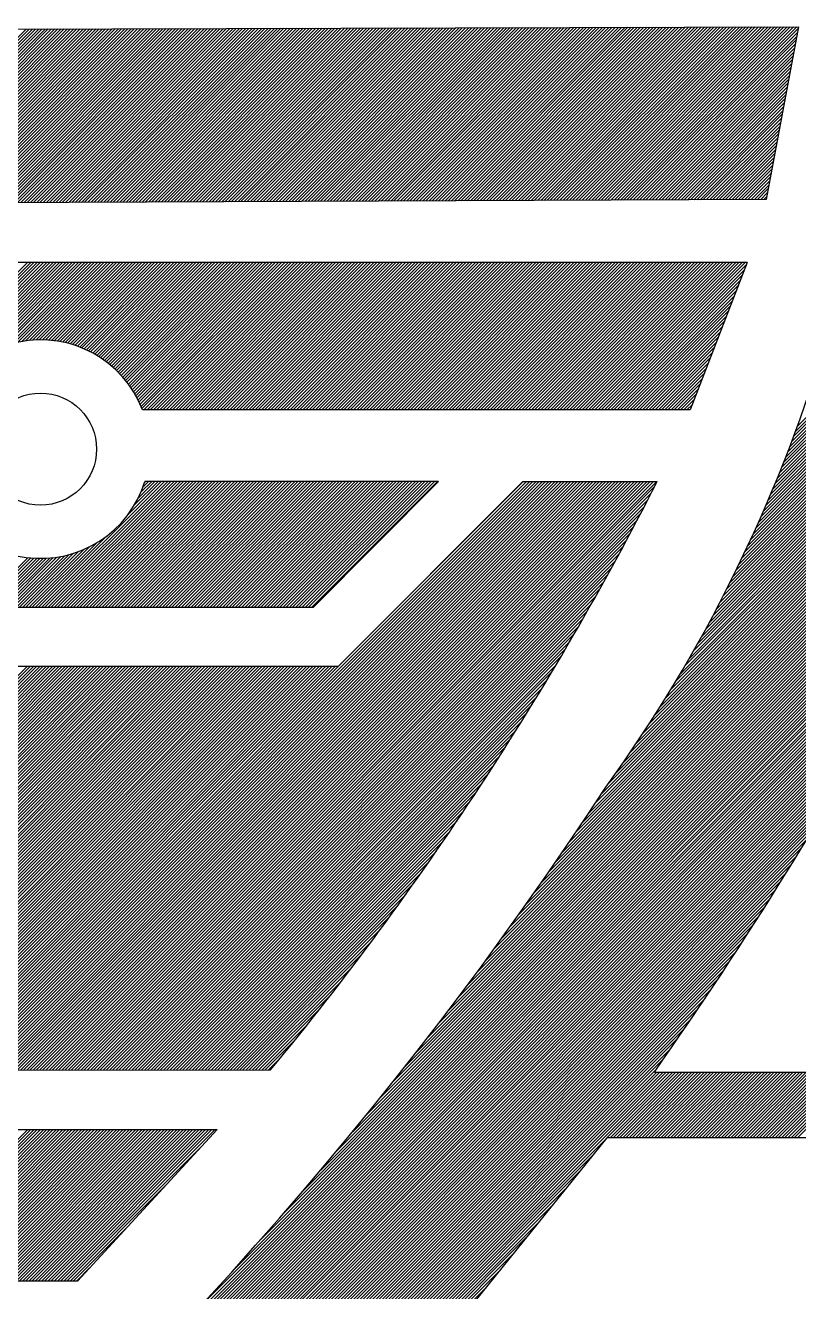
# Model space of a CAD drawing. Extents: x 0.4 to 28.1, y 0 to 28.5.
# Drawn here: x 13.85 to 18.15, y 12.85 to 19.9 of the extents above; entities that cross this region are included whole.
import ezdxf

# ---------------------------------------------------------------- set-up
doc = ezdxf.new("R2010")
doc.units = 0
doc.header["$MEASUREMENT"] = 0

msp = doc.modelspace()

# ---------------------------------------------------------------- linework, layer by layer
at = {"linetype": 'Continuous'}
for p, q in [((6.3142, 19.8584), (18.1525, 19.8926)), ((12.8823, 18.9104), (13.8521, 19.8802)), ((12.9001, 18.9105), (13.8698, 19.8802)), ((12.9178, 18.9105), (13.8876, 19.8803)), ((12.9356, 18.9106), (13.9053, 19.8803)), ((12.9533, 18.9107), (13.923, 19.8804)), ((12.9711, 18.9108), (13.9408, 19.8805)), ((12.9888, 18.9109), (13.9585, 19.8805)), ((13.0066, 18.9109), (13.9762, 19.8806)), ((13.0243, 18.911), (13.9939, 19.8806)), ((13.0421, 18.9111), (14.0117, 19.8807)), ((13.0599, 18.9112), (14.0294, 19.8807)), ((13.0776, 18.9112), (14.0471, 19.8808)), ((13.0954, 18.9113), (14.0649, 19.8808)), ((13.1131, 18.9114), (14.0826, 19.8809)), ((13.1309, 18.9115), (14.1003, 19.8809)), ((13.1486, 18.9115), (14.118, 19.881)), ((13.1664, 18.9116), (14.1358, 19.881)), ((13.1841, 18.9117), (14.1535, 19.8811)), ((13.2019, 18.9118), (14.1712, 19.8811)), ((13.2196, 18.9118), (14.189, 19.8812)), ((13.2374, 18.9119), (14.2067, 19.8812)), ((13.2551, 18.912), (14.2244, 19.8813)), ((13.2729, 18.9121), (14.2421, 19.8813)), ((13.2907, 18.9122), (14.2599, 19.8814)), ((13.3084, 18.9122), (14.2776, 19.8814)), ((13.3262, 18.9123), (14.2953, 19.8815)), ((13.3439, 18.9124), (14.3131, 19.8815)), ((13.3617, 18.9125), (14.3308, 19.8816)), ((13.3794, 18.9125), (14.3485, 19.8816)), ((13.3972, 18.9126), (14.3662, 19.8817)), ((13.4149, 18.9127), (14.384, 19.8817)), ((13.4327, 18.9128), (14.4017, 19.8818)), ((13.4504, 18.9128), (14.4194, 19.8818)), ((13.4682, 18.9129), (14.4372, 19.8819)), ((13.486, 18.913), (14.4549, 19.8819)), ((13.5037, 18.9131), (14.4726, 19.882)), ((13.5215, 18.9131), (14.4904, 19.882)), ((13.5392, 18.9132), (14.5081, 19.8821)), ((13.557, 18.9133), (14.5258, 19.8821)), ((13.5747, 18.9134), (14.5435, 19.8822)), ((13.5925, 18.9135), (14.5613, 19.8822)), ((13.6102, 18.9135), (14.579, 19.8823)), ((13.628, 18.9136), (14.5967, 19.8823)), ((13.6457, 18.9137), (14.6145, 19.8824)), ((13.6635, 18.9138), (14.6322, 19.8825)), ((13.6812, 18.9138), (14.6499, 19.8825)), ((13.699, 18.9139), (14.6676, 19.8826)), ((13.7168, 18.914), (14.6854, 19.8826)), ((13.7345, 18.9141), (14.7031, 19.8827)), ((13.7523, 18.9141), (14.7208, 19.8827)), ((13.77, 18.9142), (14.7386, 19.8828)), ((13.7878, 18.9143), (14.7563, 19.8828)), ((13.8055, 18.9144), (14.774, 19.8829)), ((13.8233, 18.9144), (14.7917, 19.8829)), ((13.841, 18.9145), (14.8095, 19.883)), ((13.8588, 18.9146), (14.8272, 19.883)), ((13.8765, 18.9147), (14.8449, 19.8831)), ((13.8943, 18.9148), (14.8627, 19.8831)), ((13.912, 18.9148), (14.8804, 19.8832)), ((13.9298, 18.9149), (14.8981, 19.8832)), ((13.9476, 18.915), (14.9158, 19.8833)), ((13.9653, 18.9151), (14.9336, 19.8833)), ((13.9831, 18.9151), (14.9513, 19.8834)), ((14.0008, 18.9152), (14.969, 19.8834)), ((14.0186, 18.9153), (14.9868, 19.8835)), ((14.0363, 18.9154), (15.0045, 19.8835)), ((14.0541, 18.9154), (15.0222, 19.8836)), ((14.0718, 18.9155), (15.0399, 19.8836)), ((14.0896, 18.9156), (15.0577, 19.8837)), ((14.1073, 18.9157), (15.0754, 19.8837)), ((14.1251, 18.9157), (15.0931, 19.8838)), ((14.1429, 18.9158), (15.1109, 19.8838)), ((14.1606, 18.9159), (15.1286, 19.8839)), ((14.1784, 18.916), (15.1463, 19.8839)), ((14.1961, 18.9161), (15.164, 19.884)), ((14.2139, 18.9161), (15.1818, 19.884)), ((14.2316, 18.9162), (15.1995, 19.8841)), ((14.2494, 18.9163), (15.2172, 19.8841)), ((14.2671, 18.9164), (15.235, 19.8842)), ((14.2849, 18.9164), (15.2527, 19.8842)), ((14.3026, 18.9165), (15.2704, 19.8843)), ((14.3204, 18.9166), (15.2882, 19.8843)), ((14.3381, 18.9167), (15.3059, 19.8844)), ((14.3559, 18.9167), (15.3236, 19.8844)), ((14.3737, 18.9168), (15.3413, 19.8845)), ((14.3914, 18.9169), (15.3591, 19.8846)), ((14.4092, 18.917), (15.3768, 19.8846)), ((14.4269, 18.917), (15.3945, 19.8847)), ((14.4447, 18.9171), (15.4123, 19.8847)), ((14.4624, 18.9172), (15.43, 19.8848)), ((14.4802, 18.9173), (15.4477, 19.8848)), ((14.4979, 18.9174), (15.4654, 19.8849)), ((14.5157, 18.9174), (15.4832, 19.8849)), ((14.5334, 18.9175), (15.5009, 19.885)), ((14.5512, 18.9176), (15.5186, 19.885)), ((14.5689, 18.9177), (15.5364, 19.8851)), ((14.5867, 18.9177), (15.5541, 19.8851)), ((14.6045, 18.9178), (15.5718, 19.8852)), ((14.6222, 18.9179), (15.5895, 19.8852)), ((14.64, 18.918), (15.6073, 19.8853)), ((14.6577, 18.918), (15.625, 19.8853)), ((14.6755, 18.9181), (15.6427, 19.8854)), ((14.6932, 18.9182), (15.6605, 19.8854)), ((14.711, 18.9183), (15.6782, 19.8855)), ((14.7287, 18.9183), (15.6959, 19.8855)), ((14.7465, 18.9184), (15.7136, 19.8856)), ((14.7642, 18.9185), (15.7314, 19.8856)), ((14.782, 18.9186), (15.7491, 19.8857)), ((14.7998, 18.9186), (15.7668, 19.8857)), ((14.8175, 18.9187), (15.7846, 19.8858)), ((14.8353, 18.9188), (15.8023, 19.8858)), ((14.853, 18.9189), (15.82, 19.8859)), ((14.8708, 18.919), (15.8377, 19.8859)), ((14.8885, 18.919), (15.8555, 19.886)), ((14.9063, 18.9191), (15.8732, 19.886)), ((14.924, 18.9192), (15.8909, 19.8861)), ((14.9418, 18.9193), (15.9087, 19.8861)), ((14.9595, 18.9193), (15.9264, 19.8862)), ((14.9773, 18.9194), (15.9441, 19.8862)), ((14.995, 18.9195), (15.9619, 19.8863)), ((15.0128, 18.9196), (15.9796, 19.8863)), ((15.0306, 18.9196), (15.9973, 19.8864)), ((15.0483, 18.9197), (16.015, 19.8864)), ((15.0661, 18.9198), (16.0328, 19.8865)), ((15.0838, 18.9199), (16.0505, 19.8865)), ((15.1016, 18.9199), (16.0682, 19.8866)), ((15.1193, 18.92), (16.086, 19.8867)), ((15.1371, 18.9201), (16.1037, 19.8867)), ((15.1548, 18.9202), (16.1214, 19.8868)), ((15.1726, 18.9203), (16.1391, 19.8868)), ((15.1903, 18.9203), (16.1569, 19.8869)), ((15.2081, 18.9204), (16.1746, 19.8869)), ((15.2259, 18.9205), (16.1923, 19.887)), ((15.2436, 18.9206), (16.2101, 19.887)), ((15.2614, 18.9206), (16.2278, 19.8871)), ((15.2791, 18.9207), (16.2455, 19.8871)), ((15.2969, 18.9208), (16.2632, 19.8872)), ((15.3146, 18.9209), (16.281, 19.8872)), ((15.3324, 18.9209), (16.2987, 19.8873)), ((15.3501, 18.921), (16.3164, 19.8873)), ((15.3679, 18.9211), (16.3342, 19.8874)), ((15.3856, 18.9212), (16.3519, 19.8874)), ((15.4034, 18.9212), (16.3696, 19.8875)), ((15.4211, 18.9213), (16.3873, 19.8875)), ((15.4389, 18.9214), (16.4051, 19.8876)), ((15.4567, 18.9215), (16.4228, 19.8876)), ((15.4744, 18.9216), (16.4405, 19.8877)), ((15.4922, 18.9216), (16.4583, 19.8877)), ((15.5099, 18.9217), (16.476, 19.8878)), ((15.5277, 18.9218), (16.4937, 19.8878)), ((15.5454, 18.9219), (16.5114, 19.8879)), ((15.5632, 18.9219), (16.5292, 19.8879)), ((15.5809, 18.922), (16.5469, 19.888)), ((15.5987, 18.9221), (16.5646, 19.888)), ((15.6164, 18.9222), (16.5824, 19.8881)), ((15.6342, 18.9222), (16.6001, 19.8881)), ((15.6519, 18.9223), (16.6178, 19.8882)), ((15.6697, 18.9224), (16.6355, 19.8882)), ((15.6875, 18.9225), (16.6533, 19.8883)), ((15.7052, 18.9225), (16.671, 19.8883)), ((15.723, 18.9226), (16.6887, 19.8884)), ((15.7407, 18.9227), (16.7065, 19.8884)), ((15.7585, 18.9228), (16.7242, 19.8885)), ((15.7762, 18.9229), (16.7419, 19.8885)), ((15.794, 18.9229), (16.7597, 19.8886)), ((15.8117, 18.923), (16.7774, 19.8887)), ((15.8295, 18.9231), (16.7951, 19.8887)), ((15.8472, 18.9232), (16.8128, 19.8888)), ((15.865, 18.9232), (16.8306, 19.8888)), ((15.8828, 18.9233), (16.8483, 19.8889)), ((15.9005, 18.9234), (16.866, 19.8889)), ((15.9183, 18.9235), (16.8838, 19.889)), ((15.936, 18.9235), (16.9015, 19.889)), ((15.9538, 18.9236), (16.9192, 19.8891)), ((15.9715, 18.9237), (16.9369, 19.8891)), ((15.9893, 18.9238), (16.9547, 19.8892)), ((16.007, 18.9238), (16.9724, 19.8892)), ((16.0248, 18.9239), (16.9901, 19.8893)), ((16.0425, 18.924), (17.0079, 19.8893)), ((16.0603, 18.9241), (17.0256, 19.8894)), ((16.078, 18.9242), (17.0433, 19.8894)), ((16.0958, 18.9242), (17.061, 19.8895)), ((16.1136, 18.9243), (17.0788, 19.8895)), ((16.1313, 18.9244), (17.0965, 19.8896)), ((16.1491, 18.9245), (17.1142, 19.8896)), ((16.1668, 18.9245), (17.132, 19.8897)), ((16.1846, 18.9246), (17.1497, 19.8897)), ((16.2023, 18.9247), (17.1674, 19.8898)), ((16.2201, 18.9248), (17.1851, 19.8898)), ((16.2378, 18.9248), (17.2029, 19.8899)), ((16.2556, 18.9249), (17.2206, 19.8899)), ((16.2733, 18.925), (17.2383, 19.89)), ((16.2911, 18.9251), (17.2561, 19.89)), ((16.3088, 18.9251), (17.2738, 19.8901)), ((16.3266, 18.9252), (17.2915, 19.8901)), ((16.3444, 18.9253), (17.3092, 19.8902)), ((16.3621, 18.9254), (17.327, 19.8902)), ((16.3799, 18.9254), (17.3447, 19.8903)), ((16.3976, 18.9255), (17.3624, 19.8903)), ((16.4154, 18.9256), (17.3802, 19.8904)), ((16.4331, 18.9257), (17.3979, 19.8904)), ((16.4509, 18.9258), (17.4156, 19.8905)), ((16.4686, 18.9258), (17.4334, 19.8905)), ((16.4864, 18.9259), (17.4511, 19.8906)), ((16.5041, 18.926), (17.4688, 19.8906)), ((16.5219, 18.9261), (17.4865, 19.8907)), ((16.5397, 18.9261), (17.5043, 19.8908)), ((16.5574, 18.9262), (17.522, 19.8908)), ((16.5752, 18.9263), (17.5397, 19.8909)), ((16.5929, 18.9264), (17.5575, 19.8909)), ((16.6107, 18.9264), (17.5752, 19.891)), ((16.6284, 18.9265), (17.5929, 19.891)), ((16.6462, 18.9266), (17.6106, 19.8911)), ((16.6639, 18.9267), (17.6284, 19.8911)), ((16.6817, 18.9267), (17.6461, 19.8912)), ((16.6994, 18.9268), (17.6638, 19.8912)), ((16.7172, 18.9269), (17.6816, 19.8913)), ((16.7349, 18.927), (17.6993, 19.8913)), ((16.7527, 18.9271), (17.717, 19.8914)), ((16.7705, 18.9271), (17.7347, 19.8914)), ((16.7882, 18.9272), (17.7525, 19.8915)), ((16.806, 18.9273), (17.7702, 19.8915)), ((16.8237, 18.9274), (17.7879, 19.8916)), ((16.8415, 18.9274), (17.8057, 19.8916)), ((16.8592, 18.9275), (17.8234, 19.8917)), ((16.877, 18.9276), (17.8411, 19.8917)), ((16.8947, 18.9277), (17.8588, 19.8918)), ((16.9125, 18.9277), (17.8766, 19.8918)), ((16.9302, 18.9278), (17.8943, 19.8919)), ((16.948, 18.9279), (17.912, 19.8919)), ((16.9658, 18.928), (17.9298, 19.892)), ((16.9835, 18.928), (17.9475, 19.892)), ((17.0013, 18.9281), (17.9652, 19.8921)), ((17.019, 18.9282), (17.9829, 19.8921)), ((17.0368, 18.9283), (18.0007, 19.8922)), ((17.0545, 18.9284), (18.0184, 19.8922)), ((17.0723, 18.9284), (18.0361, 19.8923)), ((17.09, 18.9285), (18.0539, 19.8923)), ((17.1078, 18.9286), (18.0716, 19.8924)), ((17.1255, 18.9287), (18.0893, 19.8924)), ((17.1433, 18.9287), (18.107, 19.8925)), ((17.161, 18.9288), (18.1248, 19.8925)), ((17.1788, 18.9289), (18.1425, 19.8926)), ((17.1966, 18.929), (18.1508, 19.8832)), ((18.1525, 19.8926), (17.9717, 18.9323)), ((17.2143, 18.929), (18.1467, 19.8614)), ((17.2321, 18.9291), (18.1426, 19.8396)), ((17.2498, 18.9292), (18.1385, 19.8178)), ((17.2676, 18.9293), (18.1344, 19.7961)), ((17.2853, 18.9293), (18.1303, 19.7743)), ((17.3031, 18.9294), (18.1262, 19.7525)), ((17.3208, 18.9295), (18.1221, 19.7307)), ((17.3386, 18.9296), (18.118, 19.7089)), ((17.3563, 18.9297), (18.1139, 19.6872)), ((17.3741, 18.9297), (18.1098, 19.6654)), ((17.3918, 18.9298), (18.1056, 19.6436)), ((17.4096, 18.9299), (18.1015, 19.6218)), ((17.4274, 18.93), (18.0974, 19.6)), ((17.4451, 18.93), (18.0933, 19.5783)), ((17.4629, 18.9301), (18.0892, 19.5565)), ((17.4806, 18.9302), (18.0851, 19.5347)), ((17.4984, 18.9303), (18.081, 19.5129)), ((17.5161, 18.9303), (18.0769, 19.4911)), ((17.5339, 18.9304), (18.0728, 19.4694)), ((17.5516, 18.9305), (18.0687, 19.4476)), ((17.5694, 18.9306), (18.0646, 19.4258)), ((17.5871, 18.9306), (18.0605, 19.404)), ((17.6049, 18.9307), (18.0564, 19.3822)), ((17.6227, 18.9308), (18.0523, 19.3605)), ((17.6404, 18.9309), (18.0482, 19.3387)), ((17.6582, 18.931), (18.0441, 19.3169)), ((17.6759, 18.931), (18.04, 19.2951)), ((17.6937, 18.9311), (18.0359, 19.2733)), ((17.7114, 18.9312), (18.0318, 19.2516)), ((17.7292, 18.9313), (18.0277, 19.2298)), ((17.7469, 18.9313), (18.0236, 19.208)), ((17.7647, 18.9314), (18.0195, 19.1862)), ((17.7824, 18.9315), (18.0154, 19.1644)), ((17.8002, 18.9316), (18.0113, 19.1427)), ((17.8179, 18.9316), (18.0072, 19.1209)), ((17.8357, 18.9317), (18.0031, 19.0991)), ((18.1251, 17.6125), (19.6217, 19.109)), ((18.1355, 17.6405), (19.625, 19.13)), ((18.1457, 17.6684), (19.6283, 19.151)), ((17.8535, 18.9318), (17.999, 19.0773)), ((17.8712, 18.9319), (17.9949, 19.0556)), ((17.889, 18.9319), (17.9908, 19.0338)), ((18.0928, 17.5271), (19.6117, 19.046)), ((18.1037, 17.5557), (19.615, 19.067)), ((18.1145, 17.5842), (19.6183, 19.088)), ((17.9067, 18.932), (17.9867, 19.012)), ((17.9245, 18.9321), (17.9826, 18.9902)), ((17.9422, 18.9322), (17.9785, 18.9684)), ((18.0468, 17.4104), (19.5982, 18.9618)), ((18.0586, 17.4399), (19.6016, 18.9829)), ((18.0702, 17.4692), (19.605, 19.0039)), ((18.0816, 17.4982), (19.6083, 19.025)), ((17.7704, 16.7981), (19.8812, 18.9089)), ((17.788, 16.8334), (19.8635, 18.9089)), ((17.8052, 16.8682), (19.8458, 18.9089)), ((17.8219, 16.9027), (19.8281, 18.9089)), ((17.8383, 16.9368), (19.8104, 18.9089)), ((17.8544, 16.9705), (19.7928, 18.9089)), ((17.87, 17.0038), (19.7751, 18.9089)), ((17.8854, 17.0369), (19.7574, 18.9089)), ((17.9004, 17.0696), (19.7397, 18.9089)), ((17.9151, 17.1019), (19.7221, 18.9089)), ((17.9295, 17.134), (19.7044, 18.9089)), ((17.9436, 17.1658), (19.6867, 18.9089)), ((17.9574, 17.1973), (19.669, 18.9089)), ((17.96, 18.9323), (17.9744, 18.9467)), ((17.9709, 17.2285), (19.6513, 18.9089)), ((17.9842, 17.2594), (19.6337, 18.9089)), ((17.9972, 17.2901), (19.616, 18.9089)), ((18.01, 17.3205), (19.5983, 18.9089)), ((18.0225, 17.3507), (19.5915, 18.9197)), ((18.0347, 17.3807), (19.5948, 18.9408)), ((11.9404, 16.6603), (13.861, 18.581)), ((11.9581, 16.6603), (13.8787, 18.581)), ((11.9757, 16.6603), (13.8964, 18.581)), ((11.9934, 16.6603), (13.9141, 18.581)), ((12.0111, 16.6603), (13.9317, 18.581)), ((12.0288, 16.6603), (13.9494, 18.581)), ((12.0464, 16.6603), (13.9671, 18.581)), ((12.0641, 16.6603), (13.9848, 18.581)), ((12.0818, 16.6603), (14.0024, 18.581)), ((12.0995, 16.6603), (14.0201, 18.581)), ((12.1172, 16.6603), (14.0378, 18.581)), ((12.1348, 16.6603), (14.0555, 18.581)), ((12.1525, 16.6603), (14.0732, 18.581)), ((12.1702, 16.6603), (14.0908, 18.581)), ((12.1879, 16.6603), (14.1085, 18.581)), ((13.5911, 18.0459), (14.1262, 18.581)), ((13.6371, 18.0742), (14.1439, 18.581)), ((13.6734, 18.0928), (14.1615, 18.581)), ((13.7048, 18.1066), (14.1792, 18.581)), ((13.7331, 18.1172), (14.1969, 18.581)), ((13.7592, 18.1256), (14.2146, 18.581)), ((13.7836, 18.1323), (14.2323, 18.581)), ((13.8066, 18.1376), (14.2499, 18.581)), ((13.8285, 18.1419), (14.2676, 18.581)), ((13.8495, 18.1451), (14.2853, 18.581)), ((13.8696, 18.1476), (14.303, 18.581)), ((13.889, 18.1493), (14.3206, 18.581)), ((13.9077, 18.1503), (14.3383, 18.581)), ((13.9258, 18.1508), (14.356, 18.581)), ((13.9435, 18.1508), (14.3737, 18.581)), ((13.9606, 18.1502), (14.3914, 18.581)), ((13.9773, 18.1492), (14.409, 18.581)), ((13.9935, 18.1478), (14.4267, 18.581)), ((14.0094, 18.146), (14.4444, 18.581)), ((14.0249, 18.1438), (14.4621, 18.581)), ((14.0401, 18.1413), (14.4797, 18.581)), ((14.0549, 18.1384), (14.4974, 18.581)), ((14.0694, 18.1353), (14.5151, 18.581)), ((14.0836, 18.1318), (14.5328, 18.581)), ((14.0976, 18.1281), (14.5505, 18.581)), ((14.1112, 18.1241), (14.5681, 18.581)), ((14.1246, 18.1198), (14.5858, 18.581)), ((14.1378, 18.1152), (14.6035, 18.581)), ((14.1507, 18.1105), (14.6212, 18.581)), ((14.1633, 18.1054), (14.6388, 18.581)), ((14.1757, 18.1002), (14.6565, 18.581)), ((14.1879, 18.0947), (14.6742, 18.581)), ((14.1999, 18.089), (14.6919, 18.581)), ((14.2117, 18.0831), (14.7096, 18.581)), ((14.2232, 18.077), (14.7272, 18.581)), ((14.2346, 18.0706), (14.7449, 18.581)), ((14.2457, 18.0641), (14.7626, 18.581)), ((14.2567, 18.0574), (14.7803, 18.581)), ((14.2674, 18.0505), (14.7979, 18.581)), ((14.278, 18.0433), (14.8156, 18.581)), ((14.2884, 18.036), (14.8333, 18.581)), ((14.2985, 18.0285), (14.851, 18.581)), ((14.3085, 18.0208), (14.8687, 18.581)), ((14.3183, 18.013), (14.8863, 18.581)), ((14.328, 18.0049), (14.904, 18.581)), ((14.3374, 17.9967), (14.9217, 18.581)), ((14.3467, 17.9883), (14.9394, 18.581)), ((14.3557, 17.9796), (14.957, 18.581)), ((14.3646, 17.9709), (14.9747, 18.581)), ((14.3733, 17.9619), (14.9924, 18.581)), ((14.3819, 17.9527), (15.0101, 18.581)), ((14.3902, 17.9434), (15.0278, 18.581)), ((14.3984, 17.9339), (15.0454, 18.581)), ((14.4063, 17.9242), (15.0631, 18.581)), ((14.4141, 17.9143), (15.0808, 18.581)), ((14.4218, 17.9043), (15.0985, 18.581)), ((14.4292, 17.894), (15.1161, 18.581)), ((14.4364, 17.8836), (15.1338, 18.581)), ((14.4434, 17.8729), (15.1515, 18.581)), ((14.4503, 17.8621), (15.1692, 18.581)), ((14.4569, 17.8511), (15.1868, 18.581)), ((14.4634, 17.8398), (15.2045, 18.581)), ((14.4696, 17.8284), (15.2222, 18.581)), ((14.4757, 17.8167), (15.2399, 18.581)), ((14.4815, 17.8049), (15.2576, 18.581)), ((14.4871, 17.7928), (15.2752, 18.581)), ((14.4925, 17.7805), (15.2929, 18.581)), ((14.4976, 17.768), (15.3106, 18.581)), ((14.5085, 17.7612), (15.3283, 18.581)), ((14.5262, 17.7612), (15.3459, 18.581)), ((14.5438, 17.7612), (15.3636, 18.581)), ((14.5615, 17.7612), (15.3813, 18.581)), ((14.5792, 17.7612), (15.399, 18.581)), ((14.5969, 17.7612), (15.4167, 18.581)), ((14.6145, 17.7612), (15.4343, 18.581)), ((14.6322, 17.7612), (15.452, 18.581)), ((14.6499, 17.7612), (15.4697, 18.581)), ((14.6676, 17.7612), (15.4874, 18.581)), ((14.6853, 17.7612), (15.505, 18.581)), ((14.7029, 17.7612), (15.5227, 18.581)), ((14.7206, 17.7612), (15.5404, 18.581)), ((14.7383, 17.7612), (15.5581, 18.581)), ((14.756, 17.7612), (15.5758, 18.581)), ((14.7736, 17.7612), (15.5934, 18.581)), ((14.7913, 17.7612), (15.6111, 18.581)), ((14.809, 17.7612), (15.6288, 18.581)), ((14.8267, 17.7612), (15.6465, 18.581)), ((14.8444, 17.7612), (15.6641, 18.581)), ((14.862, 17.7612), (15.6818, 18.581)), ((14.8797, 17.7612), (15.6995, 18.581)), ((14.8974, 17.7612), (15.7172, 18.581)), ((14.9151, 17.7612), (15.7349, 18.581)), ((14.9327, 17.7612), (15.7525, 18.581)), ((14.9504, 17.7612), (15.7702, 18.581)), ((14.9681, 17.7612), (15.7879, 18.581)), ((14.9858, 17.7612), (15.8056, 18.581)), ((15.0035, 17.7612), (15.8232, 18.581)), ((15.0211, 17.7612), (15.8409, 18.581)), ((15.0388, 17.7612), (15.8586, 18.581)), ((15.0565, 17.7612), (15.8763, 18.581)), ((15.0742, 17.7612), (15.894, 18.581)), ((15.0918, 17.7612), (15.9116, 18.581)), ((15.1095, 17.7612), (15.9293, 18.581)), ((15.1272, 17.7612), (15.947, 18.581)), ((15.1449, 17.7612), (15.9647, 18.581)), ((15.1626, 17.7612), (15.9823, 18.581)), ((15.1802, 17.7612), (16, 18.581)), ((15.1979, 17.7612), (16.0177, 18.581)), ((15.2156, 17.7612), (16.0354, 18.581)), ((15.2333, 17.7612), (16.0531, 18.581)), ((15.2509, 17.7612), (16.0707, 18.581)), ((15.2686, 17.7612), (16.0884, 18.581)), ((15.2863, 17.7612), (16.1061, 18.581)), ((15.304, 17.7612), (16.1238, 18.581)), ((15.3217, 17.7612), (16.1414, 18.581)), ((15.3393, 17.7612), (16.1591, 18.581)), ((15.357, 17.7612), (16.1768, 18.581)), ((15.3747, 17.7612), (16.1945, 18.581)), ((15.3924, 17.7612), (16.2122, 18.581)), ((15.41, 17.7612), (16.2298, 18.581)), ((15.4277, 17.7612), (16.2475, 18.581)), ((15.4454, 17.7612), (16.2652, 18.581)), ((15.4631, 17.7612), (16.2829, 18.581)), ((15.4808, 17.7612), (16.3005, 18.581)), ((15.4984, 17.7612), (16.3182, 18.581)), ((15.5161, 17.7612), (16.3359, 18.581)), ((15.5338, 17.7612), (16.3536, 18.581)), ((15.5515, 17.7612), (16.3713, 18.581)), ((15.5691, 17.7612), (16.3889, 18.581)), ((15.5868, 17.7612), (16.4066, 18.581)), ((15.6045, 17.7612), (16.4243, 18.581)), ((15.6222, 17.7612), (16.442, 18.581)), ((15.6399, 17.7612), (16.4596, 18.581)), ((15.6575, 17.7612), (16.4773, 18.581)), ((15.6752, 17.7612), (16.495, 18.581)), ((15.6929, 17.7612), (16.5127, 18.581)), ((15.7106, 17.7612), (16.5304, 18.581)), ((15.7282, 17.7612), (16.548, 18.581)), ((15.7459, 17.7612), (16.5657, 18.581)), ((15.7636, 17.7612), (16.5834, 18.581)), ((15.7813, 17.7612), (16.6011, 18.581)), ((15.799, 17.7612), (16.6187, 18.581)), ((15.8166, 17.7612), (16.6364, 18.581)), ((15.8343, 17.7612), (16.6541, 18.581)), ((15.852, 17.7612), (16.6718, 18.581)), ((15.8697, 17.7612), (16.6895, 18.581)), ((15.8873, 17.7612), (16.7071, 18.581)), ((15.905, 17.7612), (16.7248, 18.581)), ((15.9227, 17.7612), (16.7425, 18.581)), ((15.9404, 17.7612), (16.7602, 18.581)), ((15.9581, 17.7612), (16.7778, 18.581)), ((15.9757, 17.7612), (16.7955, 18.581)), ((15.9934, 17.7612), (16.8132, 18.581)), ((16.0111, 17.7612), (16.8309, 18.581)), ((16.0288, 17.7612), (16.8486, 18.581)), ((16.0464, 17.7612), (16.8662, 18.581)), ((16.0641, 17.7612), (16.8839, 18.581)), ((16.0818, 17.7612), (16.9016, 18.581)), ((16.0995, 17.7612), (16.9193, 18.581)), ((16.1171, 17.7612), (16.9369, 18.581)), ((16.1348, 17.7612), (16.9546, 18.581)), ((16.1525, 17.7612), (16.9723, 18.581)), ((16.1702, 17.7612), (16.99, 18.581)), ((16.1879, 17.7612), (17.0076, 18.581)), ((16.2055, 17.7612), (17.0253, 18.581)), ((16.2232, 17.7612), (17.043, 18.581)), ((16.2409, 17.7612), (17.0607, 18.581)), ((16.2586, 17.7612), (17.0784, 18.581)), ((16.2762, 17.7612), (17.096, 18.581)), ((16.2939, 17.7612), (17.1137, 18.581)), ((16.3116, 17.7612), (17.1314, 18.581)), ((16.3293, 17.7612), (17.1491, 18.581)), ((16.347, 17.7612), (17.1667, 18.581)), ((16.3646, 17.7612), (17.1844, 18.581)), ((16.3823, 17.7612), (17.2021, 18.581)), ((16.4, 17.7612), (17.2198, 18.581)), ((16.4177, 17.7612), (17.2375, 18.581)), ((16.4353, 17.7612), (17.2551, 18.581)), ((16.453, 17.7612), (17.2728, 18.581)), ((16.4707, 17.7612), (17.2905, 18.581)), ((16.4884, 17.7612), (17.3082, 18.581)), ((16.5061, 17.7612), (17.3258, 18.581)), ((16.5237, 17.7612), (17.3435, 18.581)), ((16.5414, 17.7612), (17.3612, 18.581)), ((16.5591, 17.7612), (17.3789, 18.581)), ((16.5768, 17.7612), (17.3966, 18.581)), ((16.5944, 17.7612), (17.4142, 18.581)), ((16.6121, 17.7612), (17.4319, 18.581)), ((16.6298, 17.7612), (17.4496, 18.581)), ((16.6475, 17.7612), (17.4673, 18.581)), ((16.6652, 17.7612), (17.4849, 18.581)), ((16.6828, 17.7612), (17.5026, 18.581)), ((16.7005, 17.7612), (17.5203, 18.581)), ((16.7182, 17.7612), (17.538, 18.581)), ((16.7359, 17.7612), (17.5557, 18.581)), ((16.7535, 17.7612), (17.5733, 18.581)), ((16.7712, 17.7612), (17.591, 18.581)), ((16.7889, 17.7612), (17.6087, 18.581)), ((16.8066, 17.7612), (17.6264, 18.581)), ((16.8243, 17.7612), (17.644, 18.581)), ((16.8419, 17.7612), (17.6617, 18.581)), ((16.8596, 17.7612), (17.6794, 18.581)), ((16.8773, 17.7612), (17.6971, 18.581)), ((16.895, 17.7612), (17.7148, 18.581)), ((16.9126, 17.7612), (17.7324, 18.581)), ((16.9303, 17.7612), (17.7501, 18.581)), ((16.948, 17.7612), (17.7678, 18.581)), ((16.9657, 17.7612), (17.7855, 18.581)), ((16.9834, 17.7612), (17.8031, 18.581)), ((17.001, 17.7612), (17.8208, 18.581)), ((17.0187, 17.7612), (17.8385, 18.581)), ((17.0364, 17.7612), (17.8562, 18.581)), ((17.0541, 17.7612), (17.8626, 18.5698)), ((17.0717, 17.7612), (17.8514, 18.5409)), ((17.867, 18.581), (17.5488, 17.7612)), ((17.7524, 16.7624), (19.5347, 18.5447)), ((17.0894, 17.7612), (17.8402, 18.512)), ((17.1071, 17.7612), (17.829, 18.4831)), ((17.6955, 16.6525), (19.5169, 18.4739)), ((17.7149, 16.6896), (19.5229, 18.4976)), ((17.7339, 16.7262), (19.5288, 18.5212)), ((17.1248, 17.7612), (17.8178, 18.4542)), ((17.1425, 17.7612), (17.8066, 18.4253)), ((17.1601, 17.7612), (17.7954, 18.3964)), ((17.6339, 16.5379), (19.4986, 18.4026)), ((17.655, 16.5766), (19.5048, 18.4264)), ((17.6755, 16.6148), (19.5109, 18.4502)), ((17.1778, 17.7612), (17.7842, 18.3675)), ((17.1955, 17.7612), (17.773, 18.3386)), ((17.5668, 16.4177), (19.4798, 18.3308)), ((17.5898, 16.4585), (19.4861, 18.3548)), ((17.6122, 16.4985), (19.4924, 18.3787)), ((17.2132, 17.7612), (17.7617, 18.3098)), ((17.2308, 17.7612), (17.7505, 18.2809)), ((17.4931, 16.291), (19.4605, 18.2584)), ((17.5185, 16.3341), (19.467, 18.2826)), ((17.543, 16.3763), (19.4734, 18.3067)), ((17.2485, 17.7612), (17.7393, 18.252)), ((17.2662, 17.7612), (17.7281, 18.2231)), ((17.2839, 17.7612), (17.7169, 18.1942)), ((17.4113, 16.1561), (19.4405, 18.1854)), ((17.4395, 16.2021), (19.4472, 18.2098)), ((17.4668, 16.247), (19.4539, 18.2341)), ((17.3016, 17.7612), (17.7057, 18.1653)), ((17.3192, 17.7612), (17.6945, 18.1364)), ((17.3192, 16.011), (19.42, 18.1119)), ((17.3512, 16.0607), (19.4269, 18.1365)), ((17.3818, 16.109), (19.4338, 18.161)), ((17.2504, 15.9069), (19.406, 18.0625)), ((17.2856, 15.9598), (19.4131, 18.0872)), ((17.3369, 17.7612), (17.6833, 18.1075)), ((17.3546, 17.7612), (17.6721, 18.0786)), ((17.3723, 17.7612), (17.6608, 18.0498)), ((17.1324, 15.7359), (19.3845, 17.988)), ((17.1741, 15.7953), (19.3918, 18.0129)), ((17.2133, 15.8522), (19.3989, 18.0378)), ((17.3899, 17.7612), (17.6496, 18.0209)), ((17.4076, 17.7612), (17.6384, 17.992)), ((17.0176, 15.5681), (19.3624, 17.9128)), ((17.0518, 15.62), (19.3699, 17.938)), ((17.0879, 15.6737), (19.3772, 17.963)), ((17.4253, 17.7612), (17.6272, 17.9631)), ((17.443, 17.7612), (17.616, 17.9342)), ((17.4607, 17.7612), (17.6048, 17.9053)), ((16.9111, 15.4085), (19.3396, 17.837)), ((16.9473, 15.4624), (19.3473, 17.8624)), ((16.9828, 15.5156), (19.3549, 17.8877)), ((17.4783, 17.7612), (17.5936, 17.8764)), ((17.496, 17.7612), (17.5824, 17.8475)), ((17.5488, 17.7612), (14.5003, 17.7612)), ((16.7981, 15.2425), (19.3162, 17.7606)), ((16.8366, 15.2986), (19.3241, 17.7861)), ((16.8742, 15.354), (19.3319, 17.8116)), ((17.5137, 17.7612), (17.5712, 17.8186)), ((17.5314, 17.7612), (17.5599, 17.7897)), ((16.7186, 15.1276), (19.3002, 17.7092)), ((16.7588, 15.1855), (19.3083, 17.7349)), ((16.5923, 14.9483), (19.2756, 17.6316)), ((16.6354, 15.0091), (19.2839, 17.6576)), ((16.6775, 15.0689), (19.2921, 17.6834)), ((16.456, 14.7589), (19.2503, 17.5533)), ((16.5027, 14.8233), (19.2588, 17.5795)), ((16.5481, 14.8864), (19.2673, 17.6056)), ((16.3585, 14.6261), (19.233, 17.5006)), ((16.408, 14.6933), (19.2417, 17.527)), ((16.2003, 14.4148), (19.2065, 17.421)), ((16.2548, 14.487), (19.2154, 17.4477)), ((16.3075, 14.5574), (19.2243, 17.4742)), ((13.3606, 14.0854), (16.6382, 17.363)), ((13.3783, 14.0854), (16.6559, 17.363)), ((13.396, 14.0855), (16.6736, 17.363)), ((13.4137, 14.0855), (16.6912, 17.363)), ((13.4314, 14.0855), (16.7089, 17.363)), ((13.4491, 14.0855), (16.7266, 17.363)), ((13.4668, 14.0855), (16.7443, 17.363)), ((13.4845, 14.0856), (16.7619, 17.363)), ((13.5022, 14.0856), (16.7796, 17.363)), ((13.5199, 14.0856), (16.7973, 17.363)), ((13.5376, 14.0856), (16.815, 17.363)), ((13.5553, 14.0856), (16.8327, 17.363)), ((13.573, 14.0857), (16.8503, 17.363)), ((13.5907, 14.0857), (16.868, 17.363)), ((13.6084, 14.0857), (16.8857, 17.363)), ((13.6261, 14.0857), (16.9034, 17.363)), ((13.6438, 14.0858), (16.921, 17.363)), ((13.6615, 14.0858), (16.9387, 17.363)), ((13.6792, 14.0858), (16.9564, 17.363)), ((13.6969, 14.0858), (16.9741, 17.363)), ((13.7146, 14.0858), (16.9918, 17.363)), ((13.7323, 14.0859), (17.0094, 17.363)), ((13.75, 14.0859), (17.0271, 17.363)), ((13.7677, 14.0859), (17.0448, 17.363)), ((13.7854, 14.0859), (17.0625, 17.363)), ((13.8031, 14.0859), (17.0801, 17.363)), ((13.8208, 14.086), (17.0978, 17.363)), ((13.8385, 14.086), (17.1155, 17.363)), ((13.8562, 14.086), (17.1332, 17.363)), ((13.8739, 14.086), (17.1509, 17.363)), ((13.8916, 14.086), (17.1685, 17.363)), ((13.9093, 14.0861), (17.1862, 17.363)), ((13.9203, 16.6603), (14.623, 17.363)), ((13.927, 14.0861), (17.2039, 17.363)), ((13.938, 16.6603), (14.6406, 17.363)), ((13.9447, 14.0861), (17.2216, 17.363)), ((13.9556, 16.6603), (14.6583, 17.363)), ((13.9624, 14.0861), (17.2392, 17.363)), ((13.9733, 16.6603), (14.676, 17.363)), ((13.9801, 14.0861), (17.2569, 17.363)), ((13.991, 16.6603), (14.6937, 17.363)), ((13.9978, 14.0862), (17.2746, 17.363)), ((14.0087, 16.6603), (14.7113, 17.363)), ((14.0155, 14.0862), (17.2923, 17.363)), ((14.0263, 16.6603), (14.729, 17.363)), ((14.0332, 14.0862), (17.31, 17.363)), ((14.044, 16.6603), (14.7467, 17.363)), ((14.0509, 14.0862), (17.3276, 17.363)), ((14.0617, 16.6603), (14.7644, 17.363)), ((14.0686, 14.0862), (17.3453, 17.363)), ((14.0794, 16.6603), (14.782, 17.363)), ((14.0863, 14.0863), (17.363, 17.363)), ((14.0971, 16.6603), (14.7997, 17.363)), ((14.1147, 16.6603), (14.8174, 17.363)), ((14.1324, 16.6603), (14.8351, 17.363)), ((14.1501, 16.6603), (14.8528, 17.363)), ((14.1678, 16.6603), (14.8704, 17.363)), ((14.1854, 16.6603), (14.8881, 17.363)), ((14.2031, 16.6603), (14.9058, 17.363)), ((14.2208, 16.6603), (14.9235, 17.363)), ((14.2385, 16.6603), (14.9411, 17.363)), ((14.2561, 16.6603), (14.9588, 17.363)), ((14.2738, 16.6603), (14.9765, 17.363)), ((14.2915, 16.6603), (14.9942, 17.363)), ((14.3092, 16.6603), (15.0119, 17.363)), ((14.3269, 16.6603), (15.0295, 17.363)), ((14.3445, 16.6603), (15.0472, 17.363)), ((14.3622, 16.6603), (15.0649, 17.363)), ((14.3799, 16.6603), (15.0826, 17.363)), ((14.3976, 16.6603), (15.1002, 17.363)), ((14.4152, 16.6603), (15.1179, 17.363)), ((14.4175, 17.1753), (14.6053, 17.363)), ((14.4329, 16.6603), (15.1356, 17.363)), ((14.4506, 16.6603), (15.1533, 17.363)), ((14.4544, 17.2298), (14.5876, 17.363)), ((14.4683, 16.6603), (15.171, 17.363)), ((14.476, 17.2691), (14.5699, 17.363)), ((14.486, 16.6603), (15.1886, 17.363)), ((14.4915, 17.3022), (14.5522, 17.363)), ((14.5032, 17.3317), (14.5346, 17.363)), ((14.5036, 16.6603), (15.2063, 17.363)), ((14.5125, 17.3586), (14.5169, 17.363)), ((16.1485, 17.363), (14.5139, 17.363)), ((14.5213, 16.6603), (15.224, 17.363)), ((14.539, 16.6603), (15.2417, 17.363)), ((14.5567, 16.6603), (15.2593, 17.363)), ((14.5743, 16.6603), (15.277, 17.363)), ((14.592, 16.6603), (15.2947, 17.363)), ((14.6097, 16.6603), (15.3124, 17.363)), ((14.6274, 16.6603), (15.3301, 17.363)), ((14.6451, 16.6603), (15.3477, 17.363)), ((14.6627, 16.6603), (15.3654, 17.363)), ((14.6804, 16.6603), (15.3831, 17.363)), ((14.6981, 16.6603), (15.4008, 17.363)), ((14.7158, 16.6603), (15.4184, 17.363)), ((14.7334, 16.6603), (15.4361, 17.363)), ((14.7511, 16.6603), (15.4538, 17.363)), ((14.7688, 16.6603), (15.4715, 17.363)), ((14.7865, 16.6603), (15.4892, 17.363)), ((14.8042, 16.6603), (15.5068, 17.363)), ((14.8218, 16.6603), (15.5245, 17.363)), ((14.8395, 16.6603), (15.5422, 17.363)), ((14.8572, 16.6603), (15.5599, 17.363)), ((14.8749, 16.6603), (15.5775, 17.363)), ((14.8925, 16.6603), (15.5952, 17.363)), ((14.9102, 16.6603), (15.6129, 17.363)), ((14.9279, 16.6603), (15.6306, 17.363)), ((14.9456, 16.6603), (15.6483, 17.363)), ((14.9633, 16.6603), (15.6659, 17.363)), ((14.9809, 16.6603), (15.6836, 17.363)), ((14.9986, 16.6603), (15.7013, 17.363)), ((15.0163, 16.6603), (15.719, 17.363)), ((15.034, 16.6603), (15.7366, 17.363)), ((15.0516, 16.6603), (15.7543, 17.363)), ((15.0693, 16.6603), (15.772, 17.363)), ((15.087, 16.6603), (15.7897, 17.363)), ((15.1047, 16.6603), (15.8074, 17.363)), ((15.1224, 16.6603), (15.825, 17.363)), ((15.14, 16.6603), (15.8427, 17.363)), ((15.1577, 16.6603), (15.8604, 17.363)), ((15.1754, 16.6603), (15.8781, 17.363)), ((15.1931, 16.6603), (15.8957, 17.363)), ((15.2107, 16.6603), (15.9134, 17.363)), ((15.2284, 16.6603), (15.9311, 17.363)), ((15.2461, 16.6603), (15.9488, 17.363)), ((15.2638, 16.6603), (15.9665, 17.363)), ((15.2815, 16.6603), (15.9841, 17.363)), ((15.2991, 16.6603), (16.0018, 17.363)), ((15.3168, 16.6603), (16.0195, 17.363)), ((15.3345, 16.6603), (16.0372, 17.363)), ((15.3522, 16.6603), (16.0548, 17.363)), ((15.3698, 16.6603), (16.0725, 17.363)), ((15.3875, 16.6603), (16.0902, 17.363)), ((15.4052, 16.6603), (16.1079, 17.363)), ((15.4229, 16.6603), (16.1256, 17.363)), ((15.4406, 16.6603), (16.1432, 17.363)), ((16.1485, 17.363), (15.4505, 16.6603)), ((16.6177, 17.363), (15.5903, 16.3324)), ((15.7056, 16.4481), (16.6205, 17.363)), ((16.0237, 14.1853), (19.1791, 17.3406)), ((16.0849, 14.2641), (19.1883, 17.3675)), ((16.1437, 14.3406), (19.1975, 17.3943)), ((16.6177, 17.363), (17.3664, 17.363)), ((14.104, 14.0863), (17.3514, 17.3338)), ((14.1217, 14.0863), (17.3327, 17.2974)), ((15.8928, 14.019), (19.1604, 17.2866)), ((15.9598, 14.1037), (19.1698, 17.3137)), ((14.1394, 14.0863), (17.3138, 17.2608)), ((14.1571, 14.0863), (17.2947, 17.224)), ((15.6687, 13.7418), (19.1317, 17.2048)), ((15.7479, 13.8387), (19.1414, 17.2322)), ((15.8223, 13.9308), (19.1509, 17.2594)), ((14.1748, 14.0864), (17.2753, 17.1869)), ((14.1925, 14.0864), (17.2557, 17.1496)), ((15.4926, 13.5304), (19.112, 17.1498)), ((15.584, 13.6395), (19.1219, 17.1774)), ((13.9026, 16.6603), (14.3, 17.0577)), ((14.2101, 14.0864), (17.2358, 17.1121)), ((14.2278, 14.0864), (17.2158, 17.0743)), ((15.156, 13.1408), (19.0818, 17.0666)), ((15.282, 13.2844), (19.092, 17.0944)), ((15.3928, 13.4129), (19.1021, 17.1222)), ((13.8672, 16.6603), (14.2062, 16.9992)), ((13.8849, 16.6603), (14.2455, 17.0209)), ((14.2455, 14.0864), (17.1954, 17.0363)), ((14.2632, 14.0865), (17.1748, 16.9981)), ((14.8176, 12.767), (19.0612, 17.0105)), ((15.0073, 12.9743), (19.0715, 17.0386)), ((9.3824, 7.2965), (19.0401, 16.9541)), ((9.4133, 7.3097), (19.0294, 16.9257)), ((13.5844, 16.6603), (13.8624, 16.9384)), ((13.6021, 16.6603), (13.8785, 16.9367)), ((13.6198, 16.6603), (13.8949, 16.9355)), ((13.6374, 16.6603), (13.9118, 16.9346)), ((13.6551, 16.6603), (13.9291, 16.9343)), ((13.6728, 16.6603), (13.9469, 16.9345)), ((13.6905, 16.6603), (13.9653, 16.9352)), ((13.7081, 16.6603), (13.9843, 16.9365)), ((13.7258, 16.6603), (14.004, 16.9385)), ((13.7435, 16.6603), (14.0244, 16.9412)), ((13.7612, 16.6603), (14.0457, 16.9449)), ((13.7789, 16.6603), (14.0681, 16.9495)), ((13.7965, 16.6603), (14.0916, 16.9554)), ((13.8142, 16.6603), (14.1167, 16.9628)), ((13.8319, 16.6603), (14.1436, 16.972)), ((13.8496, 16.6603), (14.173, 16.9838)), ((14.2809, 14.0865), (17.154, 16.9595)), ((14.2986, 14.0865), (17.1329, 16.9207)), ((14.5082, 12.4399), (19.0507, 16.9824)), ((9.4444, 7.3231), (19.0185, 16.8972)), ((9.4756, 7.3366), (19.0076, 16.8686)), ((14.3163, 14.0865), (17.1115, 16.8816)), ((9.5071, 7.3504), (18.9966, 16.8399)), ((9.5386, 7.3643), (18.9854, 16.811)), ((9.5704, 7.3784), (18.9741, 16.7821)), ((14.334, 14.0865), (17.0898, 16.8423)), ((14.3517, 14.0866), (17.0678, 16.8026)), ((9.6023, 7.3926), (18.9627, 16.753)), ((9.6345, 7.4071), (18.9512, 16.7238)), ((14.3694, 14.0866), (17.0455, 16.7627)), ((14.3871, 14.0866), (17.023, 16.7224)), ((9.6668, 7.4217), (18.9395, 16.6945)), ((9.6993, 7.4366), (18.9278, 16.665)), ((9.732, 7.4516), (18.9385, 16.6581)), ((9.7649, 7.4668), (18.9562, 16.6581)), ((9.798, 7.4823), (18.9738, 16.6581)), ((9.8314, 7.4979), (18.9915, 16.6581)), ((9.8649, 7.5138), (19.0092, 16.6581)), ((9.8987, 7.5299), (19.0269, 16.6581)), ((9.9327, 7.5462), (19.0446, 16.6581)), ((9.9669, 7.5628), (19.0622, 16.6581)), ((10.0014, 7.5796), (19.0799, 16.6581)), ((15.4505, 16.6603), (10.0967, 16.6603)), ((14.4048, 14.0866), (17.0001, 16.6819)), ((14.4225, 14.0867), (16.9769, 16.641)), ((14.4402, 14.0867), (16.9533, 16.5998)), ((14.4579, 14.0867), (16.9294, 16.5582)), ((14.4756, 14.0867), (16.9052, 16.5163)), ((14.4933, 14.0867), (16.8806, 16.474)), ((14.511, 14.0868), (16.8556, 16.4313)), ((14.5287, 14.0868), (16.8302, 16.3883)), ((10.0361, 7.5966), (18.7338, 16.2943)), ((15.5903, 16.3324), (10.1026, 16.3324)), ((11.7948, 14.2697), (13.8575, 16.3324)), ((11.8036, 14.2608), (13.8752, 16.3324)), ((11.8125, 14.252), (13.8929, 16.3324)), ((11.8213, 14.2431), (13.9106, 16.3324)), ((11.8301, 14.2343), (13.9282, 16.3324)), ((11.839, 14.2254), (13.9459, 16.3324)), ((11.8478, 14.2166), (13.9636, 16.3324)), ((11.8566, 14.2077), (13.9813, 16.3324)), ((11.8654, 14.1989), (13.9989, 16.3324)), ((11.8743, 14.19), (14.0166, 16.3324)), ((11.8831, 14.1812), (14.0343, 16.3324)), ((11.8919, 14.1723), (14.052, 16.3324)), ((11.9007, 14.1635), (14.0697, 16.3324)), ((11.9096, 14.1546), (14.0873, 16.3324)), ((11.9184, 14.1458), (14.105, 16.3324)), ((11.9272, 14.1369), (14.1227, 16.3324)), ((11.9361, 14.1281), (14.1404, 16.3324)), ((11.9449, 14.1192), (14.158, 16.3324)), ((11.9537, 14.1104), (14.1757, 16.3324)), ((11.9625, 14.1015), (14.1934, 16.3324)), ((11.9714, 14.0927), (14.2111, 16.3324)), ((11.9802, 14.0838), (14.2288, 16.3324)), ((11.9979, 14.0839), (14.2464, 16.3324)), ((12.0156, 14.0839), (14.2641, 16.3324)), ((12.0333, 14.0839), (14.2818, 16.3324)), ((12.051, 14.0839), (14.2995, 16.3324)), ((12.0687, 14.0839), (14.3171, 16.3324)), ((12.0864, 14.084), (14.3348, 16.3324)), ((12.1041, 14.084), (14.3525, 16.3324)), ((12.1218, 14.084), (14.3702, 16.3324)), ((12.1395, 14.084), (14.3879, 16.3324)), ((12.1572, 14.084), (14.4055, 16.3324)), ((12.1749, 14.0841), (14.4232, 16.3324)), ((12.1926, 14.0841), (14.4409, 16.3324)), ((12.2103, 14.0841), (14.4586, 16.3324)), ((12.228, 14.0841), (14.4762, 16.3324)), ((12.2457, 14.0841), (14.4939, 16.3324)), ((12.2634, 14.0842), (14.5116, 16.3324)), ((12.2811, 14.0842), (14.5293, 16.3324)), ((12.2988, 14.0842), (14.547, 16.3324)), ((12.3165, 14.0842), (14.5646, 16.3324)), ((12.3342, 14.0842), (14.5823, 16.3324)), ((12.3518, 14.0843), (14.6, 16.3324)), ((12.3695, 14.0843), (14.6177, 16.3324)), ((12.3872, 14.0843), (14.6353, 16.3324)), ((12.4049, 14.0843), (14.653, 16.3324)), ((12.4226, 14.0843), (14.6707, 16.3324)), ((12.4403, 14.0844), (14.6884, 16.3324)), ((12.458, 14.0844), (14.7061, 16.3324)), ((12.4757, 14.0844), (14.7237, 16.3324)), ((12.4934, 14.0844), (14.7414, 16.3324)), ((12.5111, 14.0844), (14.7591, 16.3324)), ((12.5288, 14.0845), (14.7768, 16.3324)), ((12.5465, 14.0845), (14.7944, 16.3324)), ((12.5642, 14.0845), (14.8121, 16.3324)), ((12.5819, 14.0845), (14.8298, 16.3324)), ((12.5996, 14.0845), (14.8475, 16.3324)), ((12.6173, 14.0846), (14.8652, 16.3324)), ((12.635, 14.0846), (14.8828, 16.3324)), ((12.6527, 14.0846), (14.9005, 16.3324)), ((12.6704, 14.0846), (14.9182, 16.3324)), ((12.6881, 14.0846), (14.9359, 16.3324)), ((12.7058, 14.0847), (14.9535, 16.3324)), ((12.7235, 14.0847), (14.9712, 16.3324)), ((12.7412, 14.0847), (14.9889, 16.3324)), ((12.7589, 14.0847), (15.0066, 16.3324)), ((12.7766, 14.0848), (15.0242, 16.3324)), ((12.7943, 14.0848), (15.0419, 16.3324)), ((12.812, 14.0848), (15.0596, 16.3324)), ((12.8297, 14.0848), (15.0773, 16.3324)), ((12.8474, 14.0848), (15.095, 16.3324)), ((12.8651, 14.0849), (15.1126, 16.3324)), ((12.8828, 14.0849), (15.1303, 16.3324)), ((12.9005, 14.0849), (15.148, 16.3324)), ((12.9182, 14.0849), (15.1657, 16.3324)), ((12.9359, 14.0849), (15.1833, 16.3324)), ((12.9536, 14.085), (15.201, 16.3324)), ((12.9713, 14.085), (15.2187, 16.3324)), ((12.989, 14.085), (15.2364, 16.3324)), ((13.0067, 14.085), (15.2541, 16.3324)), ((13.0244, 14.085), (15.2717, 16.3324)), ((13.0421, 14.0851), (15.2894, 16.3324)), ((13.0598, 14.0851), (15.3071, 16.3324)), ((13.0775, 14.0851), (15.3248, 16.3324)), ((13.0952, 14.0851), (15.3424, 16.3324)), ((13.1129, 14.0851), (15.3601, 16.3324)), ((13.1306, 14.0852), (15.3778, 16.3324)), ((13.1483, 14.0852), (15.3955, 16.3324)), ((13.166, 14.0852), (15.4132, 16.3324)), ((13.1837, 14.0852), (15.4308, 16.3324)), ((13.2014, 14.0852), (15.4485, 16.3324)), ((13.2191, 14.0853), (15.4662, 16.3324)), ((13.2368, 14.0853), (15.4839, 16.3324)), ((13.2545, 14.0853), (15.5015, 16.3324)), ((13.2722, 14.0853), (15.5192, 16.3324)), ((13.2898, 14.0853), (15.5369, 16.3324)), ((13.3075, 14.0854), (15.5546, 16.3324)), ((13.3252, 14.0854), (15.5723, 16.3324)), ((13.3429, 14.0854), (15.5899, 16.3324)), ((14.5464, 14.0868), (16.8045, 16.3448)), ((14.5641, 14.0868), (16.7783, 16.301)), ((10.0711, 7.6139), (18.7122, 16.255)), ((10.1064, 7.6315), (18.6903, 16.2154)), ((14.5818, 14.0868), (16.7517, 16.2567)), ((14.5995, 14.0869), (16.7246, 16.212)), ((10.1419, 7.6493), (18.6682, 16.1756)), ((14.6172, 14.0869), (16.6971, 16.1668)), ((10.1754, 7.6652), (18.6459, 16.1356)), ((10.1868, 7.6589), (18.6233, 16.0954)), ((14.6349, 14.0869), (16.6691, 16.1211)), ((14.6526, 14.0869), (16.6406, 16.075)), ((10.1982, 7.6526), (18.6005, 16.0549)), ((10.2096, 7.6464), (18.5775, 16.0142)), ((14.6703, 14.0869), (16.6117, 16.0283)), ((10.2211, 7.6402), (18.5542, 15.9733)), ((10.2326, 7.634), (18.5307, 15.9321)), ((14.688, 14.087), (16.5821, 15.9811)), ((14.7057, 14.087), (16.552, 15.9333)), ((10.2441, 7.6278), (18.5069, 15.8906)), ((14.7234, 14.087), (16.5214, 15.885)), ((10.2556, 7.6217), (18.4828, 15.8489)), ((10.2672, 7.6156), (18.4585, 15.8069)), ((14.7411, 14.087), (16.4901, 15.836)), ((14.7588, 14.087), (16.4582, 15.7865)), ((10.2788, 7.6095), (18.4339, 15.7646)), ((10.2904, 7.6034), (18.409, 15.722)), ((14.7765, 14.0871), (16.4257, 15.7362)), ((10.5422, 7.8375), (18.3839, 15.6792)), ((14.7942, 14.0871), (16.3924, 15.6853)), ((10.6063, 7.884), (18.3584, 15.636)), ((10.6603, 7.9202), (18.3326, 15.5926)), ((14.8119, 14.0871), (16.3584, 15.6336)), ((14.8296, 14.0871), (16.3237, 15.5812)), ((10.708, 7.9503), (18.3065, 15.5488)), ((10.7516, 7.9762), (18.2801, 15.5047)), ((14.8473, 14.0871), (16.2881, 15.528)), ((10.7921, 7.999), (18.2534, 15.4603)), ((14.865, 14.0872), (16.2517, 15.4739)), ((10.83, 8.0193), (18.2263, 15.4156)), ((10.866, 8.0376), (18.1989, 15.3705)), ((14.8827, 14.0872), (16.2144, 15.4189)), ((10.9003, 8.0542), (18.1711, 15.325)), ((14.9004, 14.0872), (16.1762, 15.363)), ((14.9181, 14.0872), (16.1369, 15.306)), ((10.9332, 8.0695), (18.143, 15.2792)), ((10.9649, 8.0835), (18.1144, 15.233)), ((14.9358, 14.0872), (16.0965, 15.248)), ((10.9955, 8.0964), (18.0855, 15.1864)), ((14.9535, 14.0873), (16.055, 15.1888)), ((11.0252, 8.1084), (18.0562, 15.1394)), ((11.054, 8.1195), (18.0265, 15.092)), ((14.9712, 14.0873), (16.0123, 15.1284)), ((11.082, 8.1298), (17.9963, 15.0442)), ((14.9889, 14.0873), (15.9682, 15.0667)), ((11.1093, 8.1395), (17.9658, 14.9959)), ((11.136, 8.1485), (17.9347, 14.9472)), ((15.0066, 14.0873), (15.9228, 15.0035)), ((11.1621, 8.1569), (17.9032, 14.898)), ((15.0243, 14.0873), (15.8757, 14.9388)), ((15.042, 14.0874), (15.827, 14.8724)), ((11.1877, 8.1648), (17.8712, 14.8483)), ((15.0597, 14.0874), (15.7764, 14.8041)), ((11.2127, 8.1722), (17.8387, 14.7981)), ((11.2373, 8.1791), (17.8057, 14.7474)), ((15.0774, 14.0874), (15.7238, 14.7338)), ((11.2614, 8.1855), (17.7721, 14.6962)), ((15.0951, 14.0874), (15.6689, 14.6613)), ((11.2851, 8.1915), (17.738, 14.6444)), ((11.3085, 8.1972), (17.7033, 14.592)), ((11.3314, 8.2025), (17.668, 14.5391)), ((15.1128, 14.0874), (15.6116, 14.5863)), ((11.354, 8.2074), (17.6321, 14.4854)), ((15.1305, 14.0875), (15.5514, 14.5084)), ((11.3763, 8.212), (17.5955, 14.4312)), ((15.1481, 14.0875), (15.4879, 14.4273)), ((11.8774, 8.6954), (17.5582, 14.3762)), ((11.9312, 8.7315), (17.5202, 14.3205)), ((15.1658, 14.0875), (15.4208, 14.3425)), ((11.9847, 8.7674), (17.4815, 14.2641)), ((15.1835, 14.0875), (15.3493, 14.2533)), ((12.038, 8.803), (17.4419, 14.2069)), ((12.091, 8.8383), (17.4016, 14.1489)), ((15.2012, 14.0876), (15.2727, 14.159)), ((11.9802, 14.0838), (15.2139, 14.0876)), ((12.1438, 8.8735), (17.3604, 14.09)), ((12.1964, 8.9084), (17.3636, 14.0755)), ((12.2488, 8.943), (17.3812, 14.0755)), ((12.3008, 8.9774), (17.3989, 14.0755)), ((12.3526, 9.0115), (17.4166, 14.0755)), ((12.4039, 9.0452), (17.4343, 14.0755)), ((17.0855, 13.7091), (17.452, 14.0755)), ((17.1032, 13.7091), (17.4696, 14.0755)), ((17.1209, 13.7091), (17.4873, 14.0755)), ((17.1385, 13.7091), (17.505, 14.0755)), ((17.1562, 13.7091), (17.5227, 14.0755)), ((17.1739, 13.7091), (17.5403, 14.0755)), ((17.1916, 13.7091), (17.558, 14.0755)), ((17.2092, 13.7091), (17.5757, 14.0755)), ((17.2269, 13.7091), (17.5934, 14.0755)), ((17.2446, 13.7091), (17.6111, 14.0755)), ((17.2623, 13.7091), (17.6287, 14.0755)), ((17.28, 13.7091), (17.6464, 14.0755)), ((17.2976, 13.7091), (17.6641, 14.0755)), ((17.3153, 13.7091), (17.6818, 14.0755)), ((17.333, 13.7091), (17.6994, 14.0755)), ((17.3502, 14.0755), (19.4227, 14.0755)), ((17.3507, 13.7091), (17.7171, 14.0755)), ((17.3683, 13.7091), (17.7348, 14.0755)), ((17.386, 13.7091), (17.7525, 14.0755)), ((17.4037, 13.7091), (17.7702, 14.0755)), ((17.4214, 13.7091), (17.7878, 14.0755)), ((17.4391, 13.7091), (17.8055, 14.0755)), ((17.4567, 13.7091), (17.8232, 14.0755)), ((17.4744, 13.7091), (17.8409, 14.0755)), ((17.4921, 13.7091), (17.8585, 14.0755)), ((17.5098, 13.7091), (17.8762, 14.0755)), ((17.5274, 13.7091), (17.8939, 14.0755)), ((17.5451, 13.7091), (17.9116, 14.0755)), ((17.5628, 13.7091), (17.9293, 14.0755)), ((17.5805, 13.7091), (17.9469, 14.0755)), ((17.5982, 13.7091), (17.9646, 14.0755)), ((17.6158, 13.7091), (17.9823, 14.0755)), ((17.6335, 13.7091), (18, 14.0755)), ((17.6512, 13.7091), (18.0176, 14.0755)), ((17.6689, 13.7091), (18.0353, 14.0755)), ((17.6865, 13.7091), (18.053, 14.0755)), ((17.7042, 13.7091), (18.0707, 14.0755)), ((17.7219, 13.7091), (18.0884, 14.0755)), ((17.7396, 13.7091), (18.106, 14.0755)), ((17.7573, 13.7091), (18.1237, 14.0755)), ((17.7749, 13.7091), (18.1414, 14.0755)), ((17.7926, 13.7091), (18.1591, 14.0755)), ((17.8103, 13.7091), (18.1767, 14.0755)), ((17.828, 13.7091), (18.1944, 14.0755)), ((17.8456, 13.7091), (18.2121, 14.0755)), ((17.8633, 13.7091), (18.2298, 14.0755)), ((17.881, 13.7091), (18.2474, 14.0755)), ((17.8987, 13.7091), (18.2651, 14.0755)), ((17.9164, 13.7091), (18.2828, 14.0755)), ((17.934, 13.7091), (18.3005, 14.0755)), ((17.9517, 13.7091), (18.3182, 14.0755)), ((17.9694, 13.7091), (18.3358, 14.0755)), ((17.9871, 13.7091), (18.3535, 14.0755)), ((18.0047, 13.7091), (18.3712, 14.0755)), ((18.0224, 13.7091), (18.3889, 14.0755)), ((18.0401, 13.7091), (18.4065, 14.0755)), ((18.0578, 13.7091), (18.4242, 14.0755)), ((18.0755, 13.7091), (18.4419, 14.0755)), ((18.0931, 13.7091), (18.4596, 14.0755)), ((18.1108, 13.7091), (18.4773, 14.0755)), ((18.1285, 13.7091), (18.4949, 14.0755)), ((18.1462, 13.7091), (18.5126, 14.0755)), ((11.8866, 13.7559), (14.9158, 13.7559)), ((13.0188, 12.9127), (13.862, 13.7559)), ((13.0364, 12.9127), (13.8797, 13.7559)), ((13.0541, 12.9127), (13.8973, 13.7559)), ((13.0718, 12.9127), (13.915, 13.7559)), ((13.0895, 12.9127), (13.9327, 13.7559)), ((13.1072, 12.9127), (13.9504, 13.7559)), ((13.1248, 12.9127), (13.968, 13.7559)), ((13.1425, 12.9127), (13.9857, 13.7559)), ((13.1602, 12.9127), (14.0034, 13.7559)), ((13.1779, 12.9127), (14.0211, 13.7559)), ((13.1955, 12.9127), (14.0388, 13.7559)), ((13.2132, 12.9127), (14.0564, 13.7559)), ((13.2309, 12.9127), (14.0741, 13.7559)), ((13.2486, 12.9127), (14.0918, 13.7559)), ((13.2663, 12.9127), (14.1095, 13.7559)), ((13.2839, 12.9127), (14.1271, 13.7559)), ((13.3016, 12.9127), (14.1448, 13.7559)), ((13.3193, 12.9127), (14.1625, 13.7559)), ((13.337, 12.9127), (14.1802, 13.7559)), ((13.3546, 12.9127), (14.1979, 13.7559)), ((13.3723, 12.9127), (14.2155, 13.7559)), ((13.39, 12.9127), (14.2332, 13.7559)), ((13.4077, 12.9127), (14.2509, 13.7559)), ((13.4254, 12.9127), (14.2686, 13.7559)), ((13.443, 12.9127), (14.2862, 13.7559)), ((13.4607, 12.9127), (14.3039, 13.7559)), ((13.4784, 12.9127), (14.3216, 13.7559)), ((13.4961, 12.9127), (14.3393, 13.7559)), ((13.5137, 12.9127), (14.357, 13.7559)), ((13.5314, 12.9127), (14.3746, 13.7559)), ((13.5491, 12.9127), (14.3923, 13.7559)), ((13.5668, 12.9127), (14.41, 13.7559)), ((13.5845, 12.9127), (14.4277, 13.7559)), ((13.6021, 12.9127), (14.4453, 13.7559)), ((13.6198, 12.9127), (14.463, 13.7559)), ((13.6375, 12.9127), (14.4807, 13.7559)), ((13.6552, 12.9127), (14.4984, 13.7559)), ((13.6728, 12.9127), (14.5161, 13.7559)), ((13.6905, 12.9127), (14.5337, 13.7559)), ((13.7082, 12.9127), (14.5514, 13.7559)), ((13.7259, 12.9127), (14.5691, 13.7559)), ((13.7436, 12.9127), (14.5868, 13.7559)), ((13.7612, 12.9127), (14.6044, 13.7559)), ((13.7789, 12.9127), (14.6221, 13.7559)), ((13.7966, 12.9127), (14.6398, 13.7559)), ((13.8143, 12.9127), (14.6575, 13.7559)), ((13.8319, 12.9127), (14.6752, 13.7559)), ((13.8496, 12.9127), (14.6928, 13.7559)), ((13.8673, 12.9127), (14.7105, 13.7559)), ((13.885, 12.9127), (14.7282, 13.7559)), ((13.9027, 12.9127), (14.7459, 13.7559)), ((13.9203, 12.9127), (14.7635, 13.7559)), ((13.938, 12.9127), (14.7812, 13.7559)), ((13.9557, 12.9127), (14.7989, 13.7559)), ((13.9734, 12.9127), (14.8166, 13.7559)), ((13.991, 12.9127), (14.8343, 13.7559)), ((14.0087, 12.9127), (14.8519, 13.7559)), ((14.0264, 12.9127), (14.8696, 13.7559)), ((14.0441, 12.9127), (14.8873, 13.7559)), ((14.0618, 12.9127), (14.905, 13.7559)), ((14.1381, 12.9127), (14.9158, 13.7559)), ((12.455, 9.0785), (17.0849, 13.7085)), ((17.0854, 13.7091), (15.7976, 12.1163)), ((19.5247, 13.7091), (17.0854, 13.7091)), ((12.5056, 9.1115), (17.0102, 13.6161)), ((14.0794, 12.9127), (14.8344, 13.6677)), ((12.556, 9.1442), (16.9356, 13.5238)), ((12.606, 9.1766), (16.8609, 13.4314)), ((14.0971, 12.9127), (14.6248, 13.4404)), ((12.6557, 9.2086), (16.7862, 13.3391)), ((12.7024, 9.2376), (16.7116, 13.2468)), ((14.1148, 12.9127), (14.4152, 13.2131)), ((12.7325, 9.25), (16.6369, 13.1544)), ((12.756, 9.2558), (16.5622, 13.0621)), ((12.7762, 9.2583), (16.4876, 12.9697)), ((14.1325, 12.9127), (14.2056, 12.9858)), ((14.1381, 12.9127), (12.6883, 12.9127)), ((12.7943, 9.2587), (16.4129, 12.8774))]:
    msp.add_line(p, q, dxfattribs=at)
msp.add_line((17.867, 18.581), (12.4064, 18.581))
msp.add_lwpolyline([(17.9717, 18.9323), (6.7568, 18.884, 0.41727), (6.6452, 18.7776)], format="xyb", dxfattribs=at)
msp.add_circle((13.9327, 17.5426), 0.3119, dxfattribs=at)
for centre, radius, start, end in [((14.2518, 14.2518), 14.2518, 13.55735, 166.44265), ((14.2571, 14.2697), 13.1214, 14.67008, 165.32992), ((10.4537, 20.4697), 8.1863, 324.03119, 2.58511), ((13.9327, 17.5426), 0.6083, 21.06215, 342.82907), ((1.3961, 25.5129), 17.9296, 320.41416, 332.96393), ((-1.9964, 27.6808), 23.6515, 324.88372, 331.32664), ((-1.2204, 27.6282), 21.8649, 293.24037, 326.81804)]:
    msp.add_arc(centre, radius, start, end, dxfattribs=at)

doc.saveas('drawing.dxf')
